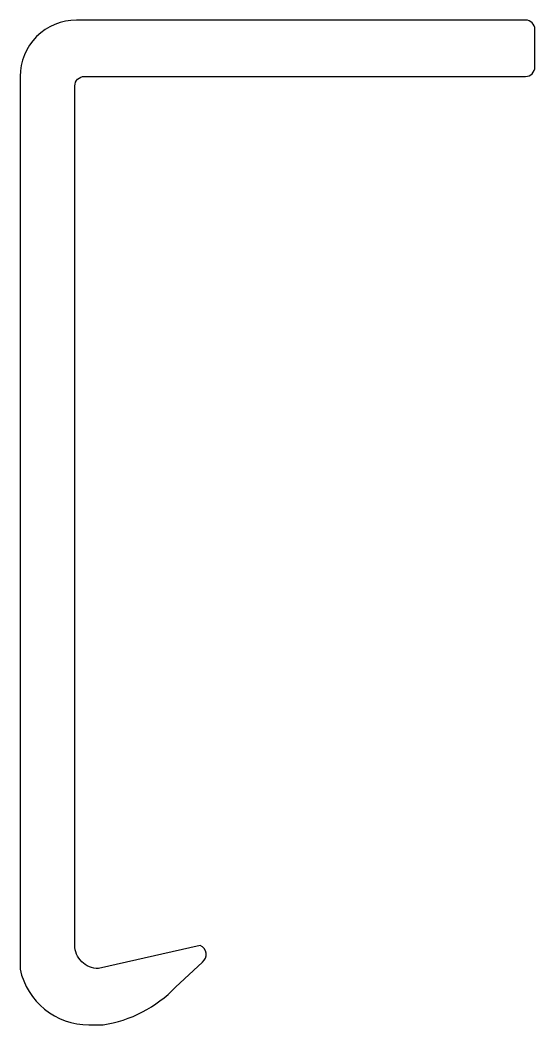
# Model space of a CAD drawing. Extents: x 604.8 to 615.8, y 292.6 to 314.
import ezdxf

# ---------------------------------------------------------------- set-up
doc = ezdxf.new("R2010")
doc.units = 0
doc.header["$LTSCALE"] = 15
doc.layers.add('ANA', color=220, linetype='CONTINUOUS')

msp = doc.modelspace()

# ---------------------------------------------------------------- linework, layer by layer
at = {"layer": 'ANA', "color": 0}
msp.add_lwpolyline([(604.805, 293.765, 0.35403), (606.272, 292.577), (606.572, 292.577, 0.16281), (608.118, 293.381), (608.69, 293.916, 0.597853), (608.642, 294.265), (606.472, 293.777, -0.414214), (605.972, 294.277), (605.972, 312.577, -0.414214), (606.172, 312.777), (615.572, 312.777, 0.414214), (615.772, 312.977), (615.772, 313.777, 0.414214), (615.572, 313.977), (606.005, 313.977, 0.414214), (604.805, 312.777)], format="xyb", close=True, dxfattribs=at)

doc.saveas('drawing.dxf')
